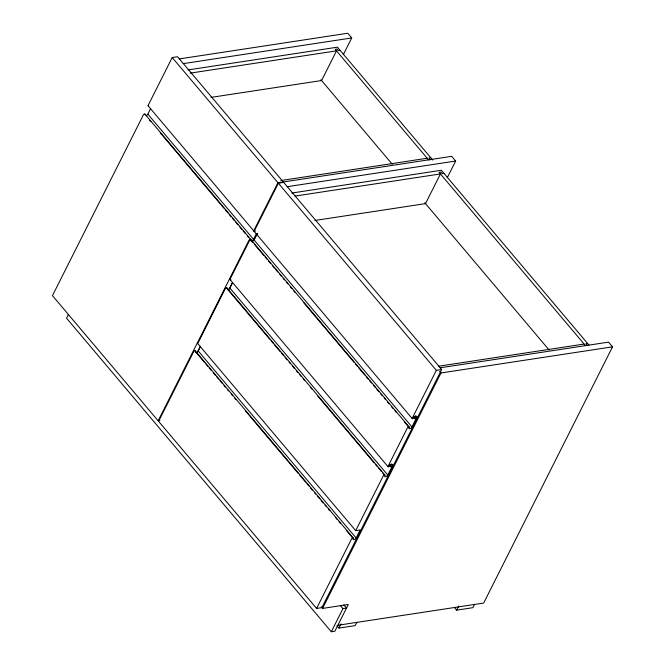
<?xml version="1.0" encoding="UTF-8"?>
<svg xmlns="http://www.w3.org/2000/svg" width="665" height="665" viewBox="0 0 665 665"><rect width="100%" height="100%" fill="white"/><g stroke="black" fill="none" stroke-linecap="round" stroke-linejoin="round"><path stroke-width="1" d="M255.069 230.655A0.998 0.507 -40.2 0 1 254.063 231.129A0.998 0.507 -40.2 0 1 253.872 230.497L277.92 182.692L283.24 181.886L177.547 56.716L172.218 57.523L148.179 105.328A0.998 0.507 -40.2 0 0 148.544 105.951M146.017 115.752A1.987 1.022 -40.2 0 0 147.838 114.147L150.639 108.586M68.395 314.462L66.533 318.169L331.32 631.75L334.869 631.21L348.31 604.485L322.575 608.409L321.253 606.837M144.879 114.604A0.998 0.507 -40.2 0 0 144.513 113.973A0.998 0.507 -40.2 0 0 143.399 114.829L52.46 295.634L158.162 420.812L249.101 239.999A0.998 0.507 -40.2 0 1 250.206 239.142A0.998 0.507 -40.2 0 1 250.572 239.774A1.987 1.022 -40.2 0 0 250.397 240.481M413.987 416.556L415.999 418.933L416.88 418.8L441.668 369.516L283.681 182.41L278.361 183.216L254.313 231.021A0.998 0.507 -40.2 0 0 255.102 231.495M343.348 54.605L351.719 37.955L347.745 33.25L179.267 58.919M250.954 241.038A1.987 1.022 -40.2 0 0 253.531 239.325L256.333 233.756M195.901 352.591A1.987 1.022 -40.2 0 0 198.128 350.887L200.464 346.249M227.555 289.649A1.987 1.022 -40.2 0 0 229.782 287.945L232.584 282.376M251.752 241.553A1.987 1.022 -40.2 0 0 253.972 239.841L257.239 233.349M197.53 352.309L200.323 346.748M229.242 289.25L232.501 282.766M253.955 240.107L257.222 233.615M447.279 177.688L455.65 161.038L451.676 156.333L283.199 182.002M316.59 608.433L351.685 538.667A0.998 0.507 -40.2 0 1 352.791 537.81A0.998 0.507 -40.2 0 1 353.157 538.442A1.987 1.022 -40.2 0 0 353.896 539.697A1.987 1.022 -40.2 0 0 356.116 537.985L359.848 530.57L360.738 530.429L321.91 607.627L316.59 608.433L158.603 421.336L193.69 351.561A0.998 0.507 -40.2 0 1 194.803 350.704A0.998 0.507 -40.2 0 1 195.169 351.336L204.546 362.433M226.898 288.203A0.998 0.507 -40.2 0 0 226.358 287.787A0.998 0.507 -40.2 0 0 225.344 288.618L197.721 343.547L355.717 530.645L383.339 475.724A0.998 0.507 -40.2 0 1 384.453 474.868A0.998 0.507 -40.2 0 1 384.819 475.5A1.987 1.022 -40.2 0 0 385.55 476.755A1.987 1.022 -40.2 0 0 387.778 475.043L391.51 467.62L392.392 467.487L390.388 465.109M441.668 369.516L436.348 370.322L412.308 418.127A0.998 0.507 -40.2 0 0 412.674 418.75A0.998 0.507 -40.2 0 0 413.788 417.894A1.987 1.022 -40.2 0 1 416.007 416.19A1.987 1.022 -40.2 0 1 416.747 417.445L415.999 418.933M389.798 464.652L391.81 467.03L392.55 465.542A1.987 1.022 -40.2 0 0 391.818 464.286A1.987 1.022 -40.2 0 0 389.599 465.999A0.998 0.507 -40.2 0 1 388.485 466.847A0.998 0.507 -40.2 0 1 388.119 466.223L407.529 427.628A0.998 0.507 -40.2 0 1 408.643 426.772A0.998 0.507 -40.2 0 1 409.008 427.395A1.987 1.022 -40.2 0 0 409.74 428.659A1.987 1.022 -40.2 0 0 411.968 426.947L415.7 419.524L416.589 419.391L414.578 417.013M392.392 467.487L361.037 529.839L355.717 530.645M416.589 419.391L392.691 466.897L391.81 467.03M322.575 608.409L440.986 372.965L612.54 346.831L608.566 342.126L440.08 367.795M331.32 631.75L342.965 608.591L346.515 608.051L343.838 604.876M336.964 625.782L338.909 628.084L341.045 623.845M356.881 622.216L355.176 625.607L338.909 628.084M454.677 607.852L456.622 610.154L458.759 605.915M474.602 604.286L472.89 607.677L456.622 610.154M612.54 346.831L483.671 603.055L337.853 625.275M183.241 63.624L351.719 37.955M187.962 69.941L337.413 47.173L432.74 160.066M190.065 73.158L336.515 50.848L321.586 80.54L210.98 97.389M340.064 50.307L338.286 50.582L336.964 49.011L335.193 49.285L428.526 159.824L430.305 159.55L428.975 157.979L430.754 157.713M280.755 180.564L427.204 158.253M287.164 186.707L455.65 161.038M291.885 193.025L441.344 170.257L588.966 345.077M295.019 196.084L440.446 173.931L425.509 203.623L314.902 220.472M443.996 173.39L442.217 173.665L440.895 172.094L439.116 172.36L585.416 345.617M438.667 366.207L584.094 344.054M587.644 343.506L585.865 343.78L587.187 345.351M158.162 420.812L159.933 420.538M320.921 79.758L392.259 164.247M424.852 202.842L549.107 349.99M439.665 371.403L440.986 372.965M172.218 57.523L277.92 182.692M278.361 183.216L436.348 370.322M415.401 415.866L416.747 417.445M413.688 417.146L415.7 419.524M148.137 105.818L253.831 230.988M254.271 231.511L412.258 418.618M147.838 114.147L253.531 239.325M253.972 239.841L411.968 426.947M144.928 114.106L250.622 239.284M251.062 239.799L409.058 426.905M149.567 120.149L150.905 121.728M160.265 132.825L220.472 204.122M221.811 205.709L223.814 208.087M225.152 209.666L227.829 212.833M229.167 214.421L231.179 216.798M232.517 218.386L234.521 220.755M235.859 222.343L237.862 224.72M239.874 227.097L241.877 229.475M243.215 231.054L245.227 233.432M247.23 235.809L248.569 237.397M253.024 242.675L251.021 240.298A0.998 0.507 -40.2 0 0 250.647 239.666A0.998 0.507 -40.2 0 0 249.541 240.522L230.123 279.117A0.998 0.507 -40.2 0 0 230.913 279.591M254.363 244.263L263.739 255.36M265.077 256.948L267.081 259.325M268.419 260.904L270.431 263.29M272.442 265.668L274.446 268.045M275.784 269.633L277.795 272.01M279.807 274.387L281.145 275.975M283.149 278.352L284.487 279.932M286.499 282.317L287.837 283.897M290.514 287.072L291.852 288.66M293.863 291.037L295.202 292.617M303.905 302.924L354.113 362.392M355.451 363.971L357.462 366.349M358.801 367.936L364.827 375.077M366.166 376.656L368.169 379.033M369.507 380.621L371.519 382.998M373.531 385.376L375.534 387.762M376.872 389.341L378.884 391.718M380.887 394.104L382.225 395.683M384.237 398.061L385.575 399.648M387.587 402.026L388.925 403.613M391.602 406.789L392.94 408.368M394.952 410.754L396.29 412.333M404.32 421.851L409.008 427.395M391.211 463.962L392.55 465.542M389.499 465.242L391.51 467.62M230.082 279.608L388.069 466.714M229.782 287.945L387.778 475.043M226.873 287.903L384.86 475.001M226.823 288.394L269.674 339.133M271.012 340.721L273.016 343.098M274.354 344.686L280.381 351.818M281.719 353.406L283.731 355.783M285.069 357.371L287.081 359.748M289.084 362.126L290.422 363.713M292.434 366.091L294.437 368.468M296.449 370.846L297.787 372.433M299.799 374.811L301.137 376.398M303.14 378.776L304.487 380.355M310.505 387.496L311.843 389.083M317.87 396.215L374.104 462.815M375.442 464.394L377.454 466.772M378.792 468.36L381.469 471.535M382.807 473.114L384.819 475.5M198.128 350.887L356.116 537.985M195.219 350.846L353.206 537.943M205.884 364.021L207.887 366.398M209.226 367.986L211.237 370.363M213.249 372.741L215.252 375.118M216.591 376.706L218.602 379.083M219.94 380.671L221.944 383.048M223.955 385.426L225.294 387.013M227.305 389.391L228.644 390.978M231.32 394.146L232.659 395.733M234.67 398.111L236.009 399.698M245.377 410.795L298.269 473.43M299.607 475.018L305.626 482.15M306.964 483.738L308.976 486.115M310.314 487.703L312.326 490.08M314.329 492.457L315.667 494.045M317.679 496.423L319.69 498.8M321.029 500.388L323.032 502.765M325.044 505.142L326.382 506.73M328.394 509.107L329.732 510.687M335.75 517.827L337.097 519.415M339.1 521.792L340.438 523.372M346.465 530.512L353.157 538.442M340.289 605.416L342.965 608.591"/></g></svg>
